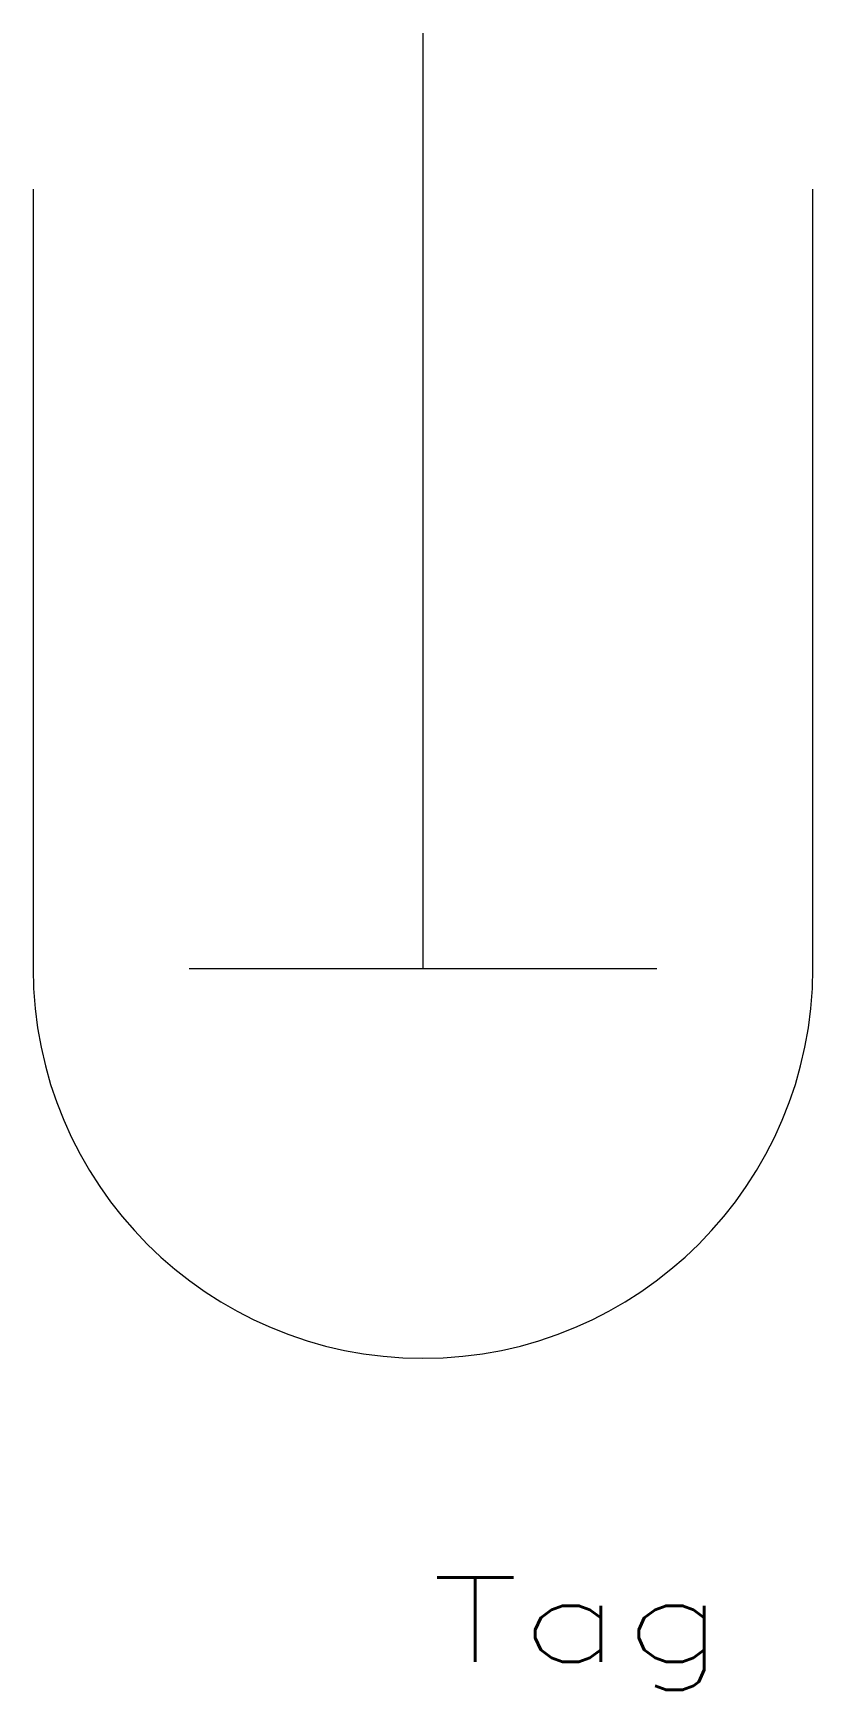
# Model space of a CAD drawing. Header units: inches. Extents: x -6.7 to 6.7, y -14.3 to 14.2.
import ezdxf
from ezdxf.enums import TextEntityAlignment as Align

# ---------------------------------------------------------------- set-up
doc = ezdxf.new("R2010")
doc.units = ezdxf.units.IN
doc.header["$MEASUREMENT"] = 0
doc.layers.get('0').update_dxf_attribs({"lineweight": 0})
doc.styles.get("Standard").update_dxf_attribs({"font": 'TXT.SHX'})

msp = doc.modelspace()

# ---------------------------------------------------------------- linework, layer by layer
at = {"linetype": 'Continuous'}
for p, q in [((0.006, 14.24, 0.5), (0.006, -1.866, 0.5)), ((-6.704, 11.555, 0.5), (-6.704, -1.866, 0.5)), ((6.717, -1.866, 0.5), (6.717, 11.555, 0.5)), ((-4.02, -1.866, 0.5), (4.032, -1.866, 0.5))]:
    msp.add_line(p, q, dxfattribs=at)
msp.add_arc((0.006, -1.866, 0.5), 6.711, 180, 360, dxfattribs=at)

# ---------------------------------------------------------------- texts
at = {"color": 7, "linetype": 'Continuous', "width": 1.361111}
msp.add_text('Tag', height=1.4486, dxfattribs=at).set_placement((0.154, -13.803, 0.5), (5.224, -13.803, 0.5), align=Align.FIT)

doc.saveas('drawing.dxf')
